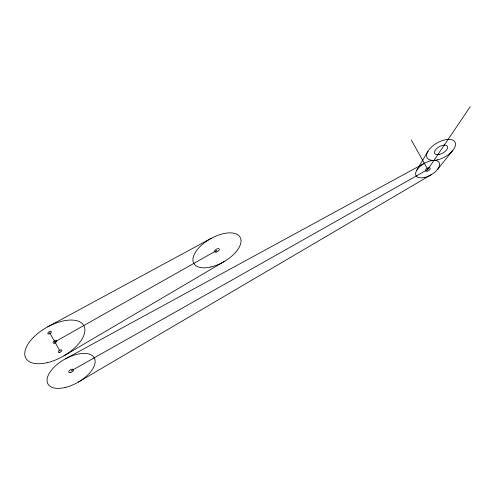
<?xml version="1.0" encoding="UTF-8"?>
<svg xmlns="http://www.w3.org/2000/svg" width="495" height="495" viewBox="0 0 495 495"><rect width="100%" height="100%" fill="white"/><g stroke="black" fill="none" stroke-linecap="round" stroke-linejoin="round"><path stroke-width="0.74" d="M416.734 170.261L427.965 151.266M71.094 370.897L427.822 169.482L470.25 106.623M437.382 169.575L452.783 150.437M63.991 355.806L224.303 261.471M78.402 382.041L431.269 174.685M54.827 341.903L216.971 250.346M65.297 358.906L424.716 163.121M47.73 326.83L211.297 238.287M411.246 139.936L427.822 169.482M49.618 332.621L60.031 351.178M47.396 362.631A33.252 16.626 -29.5 0 0 83.779 325.555A33.252 16.626 -29.5 0 0 33.301 337.522A33.252 16.626 -29.5 0 0 47.396 362.631M65.154 387.486A26.6 13.303 -29.5 0 0 94.26 357.823A26.6 13.303 -29.5 0 0 53.881 367.395A26.6 13.303 -29.5 0 0 65.154 387.486M211.031 266.935A26.6 13.303 -29.5 0 0 240.137 237.272A26.6 13.303 -29.5 0 0 199.751 246.844A26.6 13.303 -29.5 0 0 211.031 266.935M424.648 177.408A13.303 6.652 -29.5 0 0 439.201 162.577A13.303 6.652 -29.5 0 0 419.011 167.366A13.303 6.652 -29.5 0 0 424.648 177.408M437.475 159.854A15.989 7.994 -29.5 0 0 454.967 142.028A15.989 7.994 -29.5 0 0 430.7 147.782A15.989 7.994 -29.5 0 0 437.475 159.854M439.411 154.452A7.314 3.657 -29.5 0 0 447.418 146.291A7.314 3.657 -29.5 0 0 436.312 148.927A7.314 3.657 -29.5 0 0 439.411 154.452M427.228 171.14A2.661 1.33 -29.5 0 0 430.143 168.176A2.661 1.33 -29.5 0 0 426.102 169.135A2.661 1.33 -29.5 0 0 427.228 171.14M70.5 372.556A2.661 1.33 -29.5 0 0 73.415 369.592A2.661 1.33 -29.5 0 0 69.374 370.551A2.661 1.33 -29.5 0 0 70.5 372.556M216.377 252.004A2.661 1.33 -29.5 0 0 219.291 249.041A2.661 1.33 -29.5 0 0 215.251 250A2.661 1.33 -29.5 0 0 216.377 252.004M54.376 343.146A1.992 0.996 -29.5 0 0 56.56 340.919A1.992 0.996 -29.5 0 0 53.534 341.637A1.992 0.996 -29.5 0 0 54.376 343.146M49.172 333.865A1.992 0.996 -29.5 0 0 51.356 331.644A1.992 0.996 -29.5 0 0 48.324 332.362A1.992 0.996 -29.5 0 0 49.172 333.865M59.586 352.428A1.992 0.996 -29.5 0 0 61.77 350.2A1.992 0.996 -29.5 0 0 58.738 350.918A1.992 0.996 -29.5 0 0 59.586 352.428"/></g></svg>
